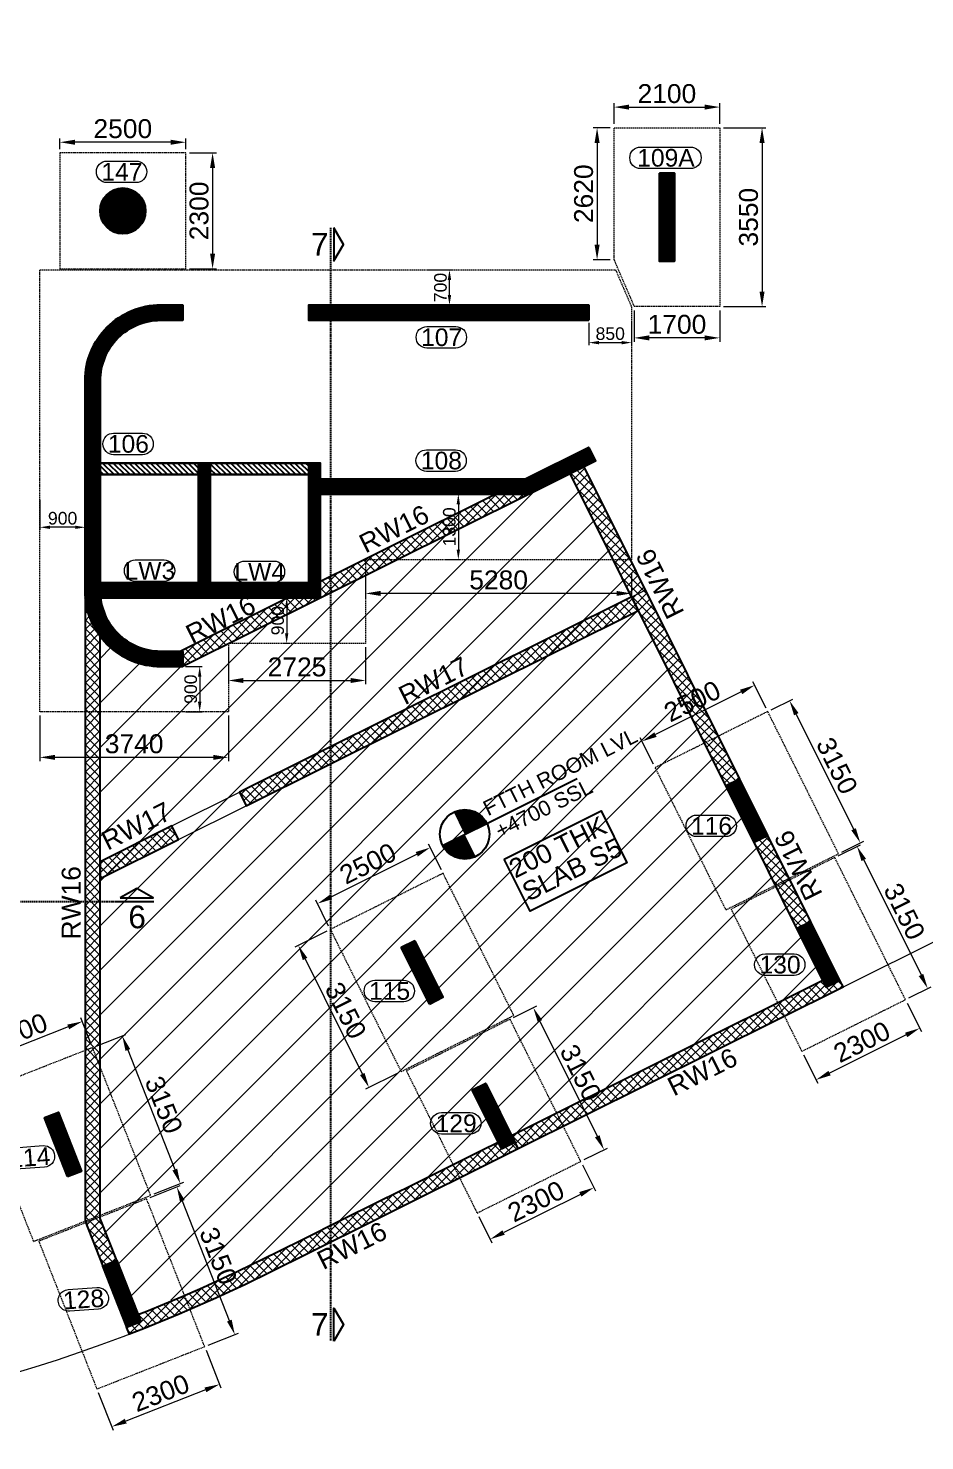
# Model space of a CAD drawing. Header units: millimetres. Extents: x 99112 to 332273, y 431815 to 552227.
# Drawn here: x 143034 to 160831, y 463047 to 491073 of the extents above; entities that cross this region are included whole.
import ezdxf
from ezdxf.enums import TextEntityAlignment as Align

# ---------------------------------------------------------------- set-up
doc = ezdxf.new("R2010")
doc.units = ezdxf.units.MM
doc.header["$LTSCALE"] = 100
doc.header["$MEASUREMENT"] = 0
doc.linetypes.add('HIDDEN', pattern=[0.375, 0.25, -0.125])
for name, color, linetype, lineweight in [('COL HATCH', 67, 'Continuous', 25), ('colno', 11, 'Continuous', 15), ('COLUMN', 84, 'Continuous', 30), ('DIM', 8, 'Continuous', 13), ('FOOTING', 12, 'HIDDEN', 20), ('HATCH', 251, 'Continuous', 9), ('P- LEVEL', 10, 'Continuous', 25), ('RET WALL', 31, 'Continuous', 30), ('RET WALL HATCH', 57, 'Continuous', 13), ('TEXT', 255, 'Continuous', 25)]:
    doc.layers.add(name, color=color, linetype=linetype, lineweight=lineweight)
doc.layers.add('sec', color=2, linetype='Continuous')
doc.styles.add('ARIAL', font='arial.ttf')
doc.dimstyles.new('150', dxfattribs={"dimscale": 150, "dimtxt": 2.5, "dimasz": 2, "dimexe": 0.5, "dimexo": 0.5, "dimgap": 0.5, "dimtad": 1, "dimdec": 0, "dimzin": 3, "dimdsep": 46, "dimtxsty": 'ARIAL', "dimcen": 0, "dimdle": 1, "dimclrd": 256, "dimclre": 256, "dimclrt": 4, "dimadec": 0, "dimazin": 0, "dimtfac": 1, "dimtdec": 0, "dimtmove": 0, "dimatfit": 3, "dimfxl": 0, "dimtolj": 1, "dimtzin": 0, "dimlwd": -1, "dimlwe": -1, "dimarcsym": 0})
pattern_1 = [(45, (52825.942, -183310.497), (-8.83883476, 8.83883476), [])]
pattern_2 = [(45, (465921.357, 1018291.445), (-8.83883476, 8.83883476), [])]
pattern_3 = [(45, (86543.63, 29077.15), (-88.38835, 88.38835), []), (135, (86543.63, 29077.15), (-88.38835, -88.38835), [])]

# ---------------------------------------------------------------- blocks, each defined once
blk = doc.blocks.new('*D225')
at = {"layer": 'DIM', "transparency": 16777216}
for p, q in [((144285, 470918), (144081, 471437)), ((143829, 471257), (142060, 470562)), ((141958, 470003), (141754, 470522))]:
    blk.add_line(p, q, dxfattribs=at)
for points in [[(143847, 471211), (143810, 471304), (144108, 471367)], [(142042, 470609), (142079, 470516), (141781, 470452)]]:
    blk.add_solid(points, dxfattribs=at)
at = {"layer": 'DIM', "color": 4, "transparency": 16777216, "insert": (142847, 471158), "char_height": 375, "attachment_point": 5, "rotation": 21.4616, "style": 'ARIAL'}
blk.add_mtext('\\A1;2500', dxfattribs=at)
blk = doc.blocks.new('*D226')
at = {"layer": 'DIM', "transparency": 16777216}
for p, q in [((144382, 470875), (144971, 471107)), ((145011, 470800), (145944, 468427)), ((145534, 467944), (146124, 468175))]:
    blk.add_line(p, q, dxfattribs=at)
for points in [[(145058, 470819), (144965, 470782), (144901, 471080)], [(145898, 468409), (145991, 468446), (146054, 468148)]]:
    blk.add_solid(points, dxfattribs=at)
at = {"layer": 'DIM', "color": 4, "transparency": 16777216, "insert": (145726, 469711), "char_height": 375, "attachment_point": 5, "rotation": 291.4616, "style": 'ARIAL'}
blk.add_mtext('\\A1;3150', dxfattribs=at)
blk = doc.blocks.new('*D227')
at = {"layer": 'DIM', "transparency": 16777216}
for p, q in [((145454, 467875), (146053, 468110)), ((146093, 467804), (147026, 465430)), ((146607, 464943), (147206, 465179))]:
    blk.add_line(p, q, dxfattribs=at)
for points in [[(146140, 467822), (146047, 467785), (145984, 468083)], [(146980, 465412), (147073, 465449), (147136, 465151)]]:
    blk.add_solid(points, dxfattribs=at)
at = {"layer": 'DIM', "color": 4, "transparency": 16777216, "insert": (146808, 466714), "char_height": 375, "attachment_point": 5, "rotation": 291.4616, "style": 'ARIAL'}
blk.add_mtext('\\A1;3150', dxfattribs=at)
blk = doc.blocks.new('*D228')
at = {"layer": 'DIM', "transparency": 16777216}
for p, q in [((146564, 464846), (146859, 464097)), ((144424, 464004), (144718, 463255)), ((146552, 464057), (144970, 463435))]:
    blk.add_line(p, q, dxfattribs=at)
for points in [[(146570, 464010), (146534, 464104), (146831, 464167)], [(144952, 463482), (144988, 463389), (144691, 463325)]]:
    blk.add_solid(points, dxfattribs=at)
at = {"layer": 'DIM', "color": 4, "transparency": 16777216, "insert": (145663, 463994), "char_height": 375, "attachment_point": 5, "rotation": 21.4616, "style": 'ARIAL'}
blk.add_mtext('\\A1;2300', dxfattribs=at)
blk = doc.blocks.new('*D229')
at = {"layer": 'DIM', "transparency": 16777216}
for p, q in [((151236, 474373), (150981, 474884)), ((149045, 473837), (150746, 474684)), ((148998, 473259), (148743, 473770))]:
    blk.add_line(p, q, dxfattribs=at)
for points in [[(150768, 474639), (150724, 474728), (151014, 474817)], [(149023, 473882), (149067, 473792), (148776, 473703)]]:
    blk.add_solid(points, dxfattribs=at)
at = {"layer": 'DIM', "color": 4, "transparency": 16777216, "insert": (149777, 474499), "char_height": 375, "attachment_point": 5, "rotation": 26.467, "style": 'ARIAL'}
blk.add_mtext('\\A1;2500', dxfattribs=at)
blk = doc.blocks.new('*D230')
at = {"layer": 'DIM', "transparency": 16777216}
for p, q in [((152666, 471443), (153127, 471673)), ((153193, 471371), (154330, 469088)), ((154070, 468624), (154531, 468853))]:
    blk.add_line(p, q, dxfattribs=at)
for points in [[(153238, 471393), (153149, 471349), (153060, 471639)], [(154285, 469066), (154375, 469110), (154464, 468820)]]:
    blk.add_solid(points, dxfattribs=at)
at = {"layer": 'DIM', "color": 4, "transparency": 16777216, "insert": (154000, 470348), "char_height": 375, "attachment_point": 5, "rotation": 296.467, "style": 'ARIAL'}
blk.add_mtext('\\A1;3150', dxfattribs=at)
blk = doc.blocks.new('*D231')
at = {"layer": 'DIM', "transparency": 16777216}
for p, q in [((154036, 468523), (154296, 468003)), ((153994, 467936), (152472, 467178)), ((151977, 467498), (152237, 466977))]:
    blk.add_line(p, q, dxfattribs=at)
for points in [[(154016, 467891), (153971, 467981), (154262, 468070)], [(152449, 467223), (152494, 467134), (152203, 467045)]]:
    blk.add_solid(points, dxfattribs=at)
at = {"layer": 'DIM', "color": 4, "transparency": 16777216, "insert": (153114, 467796), "char_height": 375, "attachment_point": 5, "rotation": 26.467, "style": 'ARIAL'}
blk.add_mtext('\\A1;2300', dxfattribs=at)
blk = doc.blocks.new('*D232')
at = {"layer": 'DIM', "transparency": 16777216}
for p, q in [((157186, 477904), (155485, 477057)), ((157681, 477582), (157421, 478105)), ((155443, 476468), (155183, 476991))]:
    blk.add_line(p, q, dxfattribs=at)
for points in [[(157208, 477859), (157163, 477949), (157454, 478038)], [(155462, 477102), (155507, 477012), (155216, 476923)]]:
    blk.add_solid(points, dxfattribs=at)
at = {"layer": 'DIM', "color": 4, "transparency": 16777216, "insert": (156216, 477719), "char_height": 375, "attachment_point": 5, "rotation": 26.467, "style": 'ARIAL'}
blk.add_mtext('\\A1;2500', dxfattribs=at)
blk = doc.blocks.new('*D233')
at = {"layer": 'DIM', "transparency": 16777216}
for p, q in [((157782, 477548), (158215, 477764)), ((158281, 477462), (159418, 475179)), ((159186, 474728), (159618, 474944))]:
    blk.add_line(p, q, dxfattribs=at)
for points in [[(158326, 477484), (158236, 477439), (158147, 477730)], [(159373, 475157), (159462, 475201), (159551, 474910)]]:
    blk.add_solid(points, dxfattribs=at)
at = {"layer": 'DIM', "color": 4, "transparency": 16777216, "insert": (159088, 476439), "char_height": 375, "attachment_point": 5, "rotation": 296.467, "style": 'ARIAL'}
blk.add_mtext('\\A1;3150', dxfattribs=at)
blk = doc.blocks.new('*D234')
at = {"layer": 'DIM', "transparency": 16777216}
for p, q in [((159112, 474652), (159554, 474872)), ((159620, 474570), (160757, 472288)), ((160516, 471833), (160958, 472053))]:
    blk.add_line(p, q, dxfattribs=at)
for points in [[(159665, 474593), (159575, 474548), (159486, 474839)], [(160712, 472265), (160801, 472310), (160890, 472019)]]:
    blk.add_solid(points, dxfattribs=at)
at = {"layer": 'DIM', "color": 4, "transparency": 16777216, "insert": (160427, 473548), "char_height": 375, "attachment_point": 5, "rotation": 296.467, "style": 'ARIAL'}
blk.add_mtext('\\A1;3150', dxfattribs=at)
blk = doc.blocks.new('*D235')
at = {"layer": 'DIM', "transparency": 16777216}
for p, q in [((160482, 471732), (160764, 471165)), ((160462, 471099), (158940, 470341)), ((158423, 470707), (158705, 470140))]:
    blk.add_line(p, q, dxfattribs=at)
for points in [[(160484, 471054), (160440, 471144), (160730, 471232)], [(158918, 470386), (158962, 470296), (158672, 470207)]]:
    blk.add_solid(points, dxfattribs=at)
at = {"layer": 'DIM', "color": 4, "transparency": 16777216, "insert": (159582, 470959), "char_height": 375, "attachment_point": 5, "rotation": 26.467, "style": 'ARIAL'}
blk.add_mtext('\\A1;2300', dxfattribs=at)
blk = doc.blocks.new('*D363')
at = {"layer": 'DIM', "transparency": 16777216}
for p, q in [((154662, 489174), (154662, 489583)), ((154962, 489508), (156462, 489508)), ((156762, 489174), (156762, 489583))]:
    blk.add_line(p, q, dxfattribs=at)
for points in [[(154962, 489558), (154962, 489458), (154662, 489508)], [(156462, 489458), (156462, 489558), (156762, 489508)]]:
    blk.add_solid(points, dxfattribs=at)
at = {"layer": 'DIM', "color": 4, "transparency": 16777216, "insert": (155712, 489774), "char_height": 375, "attachment_point": 5, "style": 'ARIAL'}
blk.add_mtext('\\A1;2100', dxfattribs=at)
blk = doc.blocks.new('*D364')
at = {"layer": 'DIM', "transparency": 16777216}
for p, q in [((156837, 489099), (157676, 489099)), ((157601, 488799), (157601, 485849)), ((156837, 485549), (157676, 485549))]:
    blk.add_line(p, q, dxfattribs=at)
for points in [[(157651, 488799), (157551, 488799), (157601, 489099)], [(157551, 485849), (157651, 485849), (157601, 485549)]]:
    blk.add_solid(points, dxfattribs=at)
at = {"layer": 'DIM', "color": 4, "transparency": 16777216, "insert": (157334, 487324), "char_height": 375, "attachment_point": 5, "rotation": 90, "style": 'ARIAL'}
blk.add_mtext('\\A1;3550', dxfattribs=at)
blk = doc.blocks.new('*D387')
at = {"layer": 'DIM', "transparency": 16777216}
for p, q in [((154587, 489099), (154251, 489099)), ((154326, 488799), (154326, 486779)), ((154587, 486479), (154251, 486479))]:
    blk.add_line(p, q, dxfattribs=at)
for points in [[(154376, 488799), (154276, 488799), (154326, 489099)], [(154276, 486779), (154376, 486779), (154326, 486479)]]:
    blk.add_solid(points, dxfattribs=at)
at = {"layer": 'DIM', "color": 4, "transparency": 16777216, "insert": (154060, 487789), "char_height": 375, "attachment_point": 5, "rotation": 90, "style": 'ARIAL'}
blk.add_mtext('\\A1;2620', dxfattribs=at)
blk = doc.blocks.new('*D388')
at = {"layer": 'DIM', "transparency": 16777216}
for p, q in [((155062, 485474), (155062, 484854)), ((156762, 485474), (156762, 484854)), ((156462, 484929), (155362, 484929))]:
    blk.add_line(p, q, dxfattribs=at)
for points in [[(155362, 484979), (155362, 484879), (155062, 484929)], [(156462, 484879), (156462, 484979), (156762, 484929)]]:
    blk.add_solid(points, dxfattribs=at)
at = {"layer": 'DIM', "color": 4, "transparency": 16777216, "insert": (155912, 485196), "char_height": 375, "attachment_point": 5, "style": 'ARIAL'}
blk.add_mtext('\\A1;1700', dxfattribs=at)
blk = doc.blocks.new('*D783')
at = {"layer": 'DIM', "transparency": 16777216}
for p, q in [((143267, 477434), (143267, 476531)), ((147007, 477434), (147007, 476531)), ((146707, 476606), (143567, 476606))]:
    blk.add_line(p, q, dxfattribs=at)
for points in [[(143567, 476656), (143567, 476556), (143267, 476606)], [(146707, 476556), (146707, 476656), (147007, 476606)]]:
    blk.add_solid(points, dxfattribs=at)
at = {"layer": 'DIM', "color": 4, "transparency": 16777216, "insert": (145137, 476873), "char_height": 375, "attachment_point": 5, "style": 'ARIAL'}
blk.add_mtext('\\A1;3740', dxfattribs=at)
blk = doc.blocks.new('*D784')
at = {"layer": 'DIM', "transparency": 16777216}
for p, q in [((147007, 478794), (147007, 478056)), ((149732, 478794), (149732, 478056)), ((147307, 478131), (149432, 478131))]:
    blk.add_line(p, q, dxfattribs=at)
for points in [[(147307, 478181), (147307, 478081), (147007, 478131)], [(149432, 478081), (149432, 478181), (149732, 478131)]]:
    blk.add_solid(points, dxfattribs=at)
at = {"layer": 'DIM', "color": 4, "transparency": 16777216, "insert": (148370, 478398), "char_height": 375, "attachment_point": 5, "style": 'ARIAL'}
blk.add_mtext('\\A1;2725', dxfattribs=at)
blk = doc.blocks.new('*D785')
at = {"layer": 'DIM', "transparency": 16777216}
for p, q in [((150952, 486279), (151446, 486279)), ((151396, 485779), (151396, 486079)), ((150952, 485579), (151446, 485579))]:
    blk.add_line(p, q, dxfattribs=at)
for points in [[(151429, 486079), (151362, 486079), (151396, 486279)], [(151362, 485779), (151429, 485779), (151396, 485579)]]:
    blk.add_solid(points, dxfattribs=at)
at = {"layer": 'DIM', "color": 4, "transparency": 16777216, "insert": (151218, 485929), "char_height": 250, "attachment_point": 5, "rotation": 90, "style": 'ARIAL'}
blk.add_mtext('\\A1;700', dxfattribs=at)
blk = doc.blocks.new('*D786')
at = {"layer": 'DIM', "transparency": 16777216}
for p, q in [((154162, 485229), (154162, 484785)), ((155012, 485229), (155012, 484785)), ((154362, 484835), (154812, 484835))]:
    blk.add_line(p, q, dxfattribs=at)
for points in [[(154362, 484868), (154362, 484801), (154162, 484835)], [(154812, 484801), (154812, 484868), (155012, 484835)]]:
    blk.add_solid(points, dxfattribs=at)
at = {"layer": 'DIM', "color": 4, "transparency": 16777216, "insert": (154587, 485012), "char_height": 250, "attachment_point": 5, "style": 'ARIAL'}
blk.add_mtext('\\A1;850', dxfattribs=at)
blk = doc.blocks.new('*D787')
at = {"layer": 'DIM', "transparency": 16777216}
for p, q in [((151341, 481829), (151622, 481829)), ((151572, 481629), (151572, 480729)), ((151341, 480529), (151622, 480529))]:
    blk.add_line(p, q, dxfattribs=at)
for points in [[(151605, 481629), (151538, 481629), (151572, 481829)], [(151538, 480729), (151605, 480729), (151572, 480529)]]:
    blk.add_solid(points, dxfattribs=at)
at = {"layer": 'DIM', "color": 4, "transparency": 16777216, "insert": (151394, 481179), "char_height": 250, "attachment_point": 5, "rotation": 90, "style": 'ARIAL'}
blk.add_mtext('\\A1;1300', dxfattribs=at)
blk = doc.blocks.new('*D781')
at = {"layer": 'DIM', "transparency": 16777216}
for p, q in [((143267, 481714), (143267, 481121)), ((144167, 481714), (144167, 481121)), ((143967, 481171), (143467, 481171))]:
    blk.add_line(p, q, dxfattribs=at)
for points in [[(143467, 481204), (143467, 481138), (143267, 481171)], [(143967, 481138), (143967, 481204), (144167, 481171)]]:
    blk.add_solid(points, dxfattribs=at)
at = {"layer": 'DIM', "color": 4, "transparency": 16777216, "insert": (143717, 481349), "char_height": 250, "attachment_point": 5, "style": 'ARIAL'}
blk.add_mtext('\\A1;900', dxfattribs=at)
blk = doc.blocks.new('*D782')
at = {"layer": 'DIM', "transparency": 16777216}
for p, q in [((146157, 478409), (146488, 478409)), ((146438, 478209), (146438, 477709)), ((146157, 477509), (146488, 477509))]:
    blk.add_line(p, q, dxfattribs=at)
for points in [[(146471, 478209), (146404, 478209), (146438, 478409)], [(146404, 477709), (146471, 477709), (146438, 477509)]]:
    blk.add_solid(points, dxfattribs=at)
at = {"layer": 'DIM', "color": 4, "transparency": 16777216, "insert": (146260, 477959), "char_height": 250, "attachment_point": 5, "rotation": 90, "style": 'ARIAL'}
blk.add_mtext('\\A1;900', dxfattribs=at)
blk = doc.blocks.new('*D788')
at = {"layer": 'DIM', "transparency": 16777216}
for p, q in [((148120, 479769), (148215, 479769)), ((148165, 479569), (148165, 479069)), ((148120, 478869), (148215, 478869))]:
    blk.add_line(p, q, dxfattribs=at)
for points in [[(148198, 479569), (148131, 479569), (148165, 479769)], [(148131, 479069), (148198, 479069), (148165, 478869)]]:
    blk.add_solid(points, dxfattribs=at)
at = {"layer": 'DIM', "color": 4, "transparency": 16777216, "insert": (147987, 479319), "char_height": 250, "attachment_point": 5, "rotation": 90, "style": 'ARIAL'}
blk.add_mtext('\\A1;900', dxfattribs=at)
blk = doc.blocks.new('*D789')
at = {"layer": 'DIM', "transparency": 16777216}
for p, q in [((149732, 480272), (149732, 479784)), ((155012, 480272), (155012, 479784)), ((154712, 479859), (150032, 479859))]:
    blk.add_line(p, q, dxfattribs=at)
for points in [[(150032, 479909), (150032, 479809), (149732, 479859)], [(154712, 479809), (154712, 479909), (155012, 479859)]]:
    blk.add_solid(points, dxfattribs=at)
at = {"layer": 'DIM', "color": 4, "transparency": 16777216, "insert": (152372, 480125), "char_height": 375, "attachment_point": 5, "style": 'ARIAL'}
blk.add_mtext('\\A1;5280', dxfattribs=at)
blk = doc.blocks.new('*D790')
at = {"layer": 'DIM', "transparency": 16777216}
for p, q in [((143662, 488674), (143662, 488886)), ((145862, 488811), (143962, 488811)), ((146162, 488674), (146162, 488886))]:
    blk.add_line(p, q, dxfattribs=at)
for points in [[(143962, 488861), (143962, 488761), (143662, 488811)], [(145862, 488761), (145862, 488861), (146162, 488811)]]:
    blk.add_solid(points, dxfattribs=at)
at = {"layer": 'DIM', "color": 4, "transparency": 16777216, "insert": (144912, 489078), "char_height": 375, "attachment_point": 5, "style": 'ARIAL'}
blk.add_mtext('\\A1;2500', dxfattribs=at)
blk = doc.blocks.new('*D791')
at = {"layer": 'DIM', "transparency": 16777216}
for p, q in [((146237, 488599), (146769, 488599)), ((146694, 488299), (146694, 486599)), ((146237, 486299), (146769, 486299))]:
    blk.add_line(p, q, dxfattribs=at)
for points in [[(146744, 488299), (146644, 488299), (146694, 488599)], [(146644, 486599), (146744, 486599), (146694, 486299)]]:
    blk.add_solid(points, dxfattribs=at)
at = {"layer": 'DIM', "color": 4, "transparency": 16777216, "insert": (146427, 487449), "char_height": 375, "attachment_point": 5, "rotation": 90, "style": 'ARIAL'}
blk.add_mtext('\\A1;2300', dxfattribs=at)
blk = doc.blocks.new('Z$W@#0B193674')
at = {"layer": 'HATCH', "linetype": 'Continuous', "ltscale": 1000}
blk.add_lwpolyline([(50, 150), (-38300, 150, 0.414214), (-42600, -4150), (-42600, -40327, 0.41467), (-10475, -72402, 0.115605), (3770, -69040), (43196, -49411)], format="xyb", dxfattribs=at)
blk = doc.blocks.new('Z$W@#1A410294')
at = {"layer": 'HATCH'}
blk.add_blockref('Z$W@#0B193674', (26325, 68068), dxfattribs=at)
blk = doc.blocks.new('Z$W@#45DD1381')
at = {"layer": 'RET WALL HATCH'}
h = blk.add_hatch(dxfattribs=at)
h.set_pattern_fill('ANSI37', color=256, scale=1000, style=0)
h.set_pattern_definition(pattern_3)
h.paths.add_polyline_path([(-12780, -5805), (-12780, -9930), (-7305, -9930), (-7305, 7830), (-9355, 7830), (-9355, 7530), (-7535, 7530), (-7535, -9630), (-12480, -9630), (-12480, -5805)])
h = blk.add_hatch(dxfattribs=at)
h.set_pattern_fill('ANSI37', color=256, scale=1000, style=0)
h.set_pattern_definition(pattern_3)
h.paths.add_polyline_path([(-12780, 6080), (-12480, 6080), (-12480, 1180), (-12780, 1180)], flags=17)
h = blk.add_hatch(dxfattribs=at)
h.set_pattern_fill('ANSI37', color=256, scale=1000, style=0)
h.set_pattern_definition(pattern_3)
edge = h.paths.add_edge_path(flags=17)
edge.add_line((-12480, 4730), (-9655, 4730))
edge.add_line((-9655, 4730), (-9655, 6080))
edge.add_line((-9655, 6080), (-9355, 6080))
edge.add_line((-9355, 6080), (-9355, 4730))
edge.add_line((-9355, 4730), (-9355, 4430))
edge.add_line((-9355, 4430), (-12480, 4430))
h = blk.add_hatch(dxfattribs=at)
h.set_pattern_fill('ANSI37', color=256, scale=1000, style=0)
h.set_pattern_definition(pattern_3)
h.paths.add_polyline_path([(7378, 2171), (7646, 2304), (10736, -3894), (10468, -4028)])
h = blk.add_hatch(dxfattribs=at)
h.set_pattern_fill('ANSI37', color=256, scale=1000, style=0)
h.set_pattern_definition(pattern_3)
h.paths.add_polyline_path([(-379, -1359), (5886, 1760), (6560, 1760), (-315, -1662), (-315, -1359)])
h = blk.add_hatch(dxfattribs=at)
h.set_pattern_fill('ANSI37', color=256, scale=1000, style=0)
h.set_pattern_definition(pattern_3)
h.paths.add_polyline_path([(8732, -547), (8598, -278), (812, -4155), (946, -4423)])
h = blk.add_hatch(dxfattribs=at)
h.set_pattern_fill('ANSI37', color=256, scale=1000, style=0)
h.set_pattern_definition(pattern_3)
h.paths.add_polyline_path([(-2255, -300), (-2255, -12666), (-1904, -13558), (-1625, -13448), (-1955, -12609), (-1955, -1059), (-1991, -1009), (-2019, -966), (-2040, -932), (-2069, -882), (-2092, -839), (-2122, -776), (-2171, -655), (-2218, -491), (-2227, -449), (-2240, -371), (-2242, -356), (-2244, -343), (-2246, -325)])
h = blk.add_hatch(dxfattribs=at)
h.set_pattern_fill('ANSI33', color=256, scale=1000, style=0)
h.set_pattern_definition([(45, (312975.84, 1603568.16), (-176.776695, 176.776695), []), (45, (313152.62, 1603568.16), (-176.776695, 176.776695), [125, -62.5])])
h.paths.add_polyline_path([(-12780, -570), (-12480, -570), (-12480, -4055), (-12780, -4055)], flags=17)
h = blk.add_hatch(dxfattribs=at)
h.set_pattern_fill('ANSI37', color=256, scale=1000, style=0)
h.set_pattern_definition(pattern_3)
h.paths.add_polyline_path([(-397, -5092), (-531, -4823), (-1955, -5532), (-1955, -5868)])
h = blk.add_hatch(dxfattribs=at)
h.set_pattern_fill('ANSI37', color=256, scale=1000, style=0)
h.set_pattern_definition(pattern_3)
h.paths.add_polyline_path([(11025, -5147), (11293, -5014), (12144, -6723), (11876, -6857)])
h = blk.add_hatch(dxfattribs=at)
h.set_pattern_fill('ANSI37', color=256, scale=1000, style=0)
h.set_pattern_definition(pattern_3)
h.paths.add_polyline_path([(6212, -10962), (12388, -7886), (12455, -8021), (12724, -7887), (12791, -8021), (6345, -11230)])
h = blk.add_hatch(dxfattribs=at)
h.set_pattern_fill('ANSI37', color=256, scale=1000, style=0)
h.set_pattern_definition(pattern_3)
h.paths.add_polyline_path([(6279, -11096), (6345, -11230), (3570, -12612), (2146, -13321), (1465, -13660), (919, -13925), (614, -14068), (342, -14192), (-384, -14508), (-1094, -14798), (-1375, -14907), (-1430, -14768), (-1149, -14658), (-1204, -14518), (-1029, -14449), (-328, -14159), (82, -13980), (779, -13660), (1567, -13274), (2129, -12995), (2786, -12667), (3610, -12257), (4205, -11961), (4933, -11598), (5608, -11262), (5943, -11095), (6010, -11230)])
at = {"layer": 'RET WALL', "lineweight": 25}
for points in [[(-12780, -5805), (-12780, -9930), (-7305, -9930), (-7305, 7830), (-9355, 7830), (-9355, 7530), (-7535, 7530), (-7535, -9630), (-12480, -9630), (-12480, -5805), (-12780, -5805)], [(-12480, 4730), (-9655, 4730), (-9655, 6080), (-9355, 6080), (-9355, 4730), (-9355, 4430), (-12480, 4430)], [(7378, 2171), (7646, 2304), (10736, -3894), (10468, -4028), (7378, 2171)], [(-379, -1359), (5886, 1760), (6560, 1760), (-315, -1662), (-315, -1359), (-379, -1359)], [(-2255, -300), (-2255, -12666), (-1904, -13558), (-1625, -13448), (-1955, -12609), (-1955, -1059), (-1991, -1009), (-2019, -966), (-2040, -932), (-2069, -882), (-2092, -839), (-2122, -776), (-2171, -655), (-2218, -491), (-2227, -449), (-2240, -371), (-2242, -356), (-2244, -343), (-2246, -325), (-2255, -300)], [(11025, -5147), (11293, -5014), (12144, -6723), (11876, -6857), (11025, -5147)], [(6212, -10962), (12388, -7886), (12455, -8021), (12724, -7887), (12791, -8021), (6345, -11230), (6212, -10962)], [(6279, -11096), (6345, -11230), (3570, -12612), (2146, -13321), (1465, -13660), (919, -13925), (614, -14068), (342, -14192), (-384, -14508), (-1094, -14798), (-1375, -14907), (-1430, -14768), (-1149, -14658), (-1204, -14518), (-1029, -14449), (-328, -14159), (82, -13980), (779, -13660), (1567, -13274), (2129, -12995), (2786, -12667), (3610, -12257), (4205, -11961), (4933, -11598), (5608, -11262), (5943, -11095), (6010, -11230), (6279, -11096)]]:
    blk.add_lwpolyline(points, dxfattribs=at)
for points in [[(-12780, 6080), (-12480, 6080), (-12480, 1180), (-12780, 1180)], [(-12780, -570), (-12480, -570), (-12480, -4055), (-12780, -4055)]]:
    blk.add_lwpolyline(points, close=True, dxfattribs=at)
at = {"layer": 'RET WALL', "lineweight": 25, "elevation": -389}
for points in [[(8732, -547), (8598, -278), (812, -4155), (946, -4423)], [(-397, -5092), (-531, -4823), (-1955, -5532), (-1955, -5868)]]:
    blk.add_lwpolyline(points, close=True, dxfattribs=at)
blk = doc.blocks.new('Z$W@#2DD3407B')
at = {"layer": 'P- LEVEL'}
blk.add_line((-328, 0), (1661, 0), dxfattribs=at)
at = {"layer": 'P- LEVEL', "const_width": 328}
for points in [[(0, 164, -0.414214), (164, 0, -0.414214)], [(-164, 0, 0.414214), (0, -164, 0.414214)]]:
    blk.add_lwpolyline(points, format="xyb", dxfattribs=at)
at = {"layer": 'P- LEVEL'}
blk.add_circle((0, 0), 328, dxfattribs=at)
blk = doc.blocks.new('*D843')
at = {"layer": 'DIM', "transparency": 16777216}
for p, q in [((148964, 473158), (148328, 472842)), ((148529, 472606), (149665, 470324)), ((150368, 470338), (149732, 470022))]:
    blk.add_line(p, q, dxfattribs=at)
for points in [[(148574, 472629), (148484, 472584), (148395, 472875)], [(149621, 470301), (149710, 470346), (149799, 470055)]]:
    blk.add_solid(points, dxfattribs=at)
at = {"layer": 'DIM', "color": 4, "transparency": 16777216, "insert": (149336, 471584), "char_height": 375, "attachment_point": 5, "rotation": 296.467, "style": 'ARIAL'}
blk.add_mtext('\\A1;3150', dxfattribs=at)

msp = doc.modelspace()

# ---------------------------------------------------------------- hatches: boundary and pattern name
at = {"layer": 'COL HATCH'}
h = msp.add_hatch(dxfattribs=at)
h.set_pattern_fill('ANSI31', color=256, scale=100, style=0)
h.set_pattern_definition([(45, (-57577.731, -393874.087), (-8.83883476, 8.83883476), [])])
h.paths.add_polyline_path([(155562, 488198.6), (155862, 488198.6), (155862, 486448.6), (155562, 486448.6)])
h = msp.add_hatch(dxfattribs=at)
h.set_pattern_fill('ANSI31', color=256, scale=100, style=0)
h.set_pattern_definition(pattern_1)
edge = h.paths.add_edge_path()
edge.add_arc((144912, 487448.6), 450, 0, 360)
h = msp.add_hatch(dxfattribs=at)
h.set_pattern_fill('ANSI31', color=256, scale=100, style=0)
h.set_pattern_definition(pattern_2)
edge = h.paths.add_edge_path()
edge.add_line((145662, 485278.6), (146102, 485278.6))
edge.add_line((146102, 485278.6), (146102, 485578.6))
edge.add_line((146102, 485578.6), (145662, 485578.6))
edge.add_arc((145662, 484078.6), 1500, 90, 180)
edge.add_line((144162, 484078.6), (144162, 479909.4))
edge.add_arc((145662, 479909.4), 1500, 180, 270)
edge.add_line((145662, 478409.4), (146102, 478409.4))
edge.add_line((146102, 478409.4), (146102, 478709.4))
edge.add_line((146102, 478709.4), (145662, 478709.4))
edge.add_arc((145662, 479909.4), 1200, 180, 270, ccw=False)
edge.add_line((144462, 479909.4), (144462, 484078.6))
edge.add_arc((145662, 484078.6), 1200, 90, 180, ccw=False)
h = msp.add_hatch(dxfattribs=at)
h.set_pattern_fill('ANSI31', color=256, scale=100, style=0)
h.set_pattern_definition(pattern_2)
h.paths.add_polyline_path([(154162, 485278.6), (154162, 485578.6), (148602, 485578.6), (148602, 485278.6)])
h = msp.add_hatch(dxfattribs=at)
h.set_pattern_fill('ANSI31', color=256, scale=100, style=0)
h.set_pattern_definition(pattern_1)
h.paths.add_polyline_path([(152899.2, 482128.6), (154162, 482757.3), (154295.7, 482488.7), (152969.7, 481828.6), (148832, 481828.6), (148832, 482128.6)])
h = msp.add_hatch(dxfattribs=at)
h.set_pattern_fill('ANSI31', color=256, scale=600, angle=90, style=0)
h.paths.add_polyline_path([(146417, 482216.6), (146417, 482446.6), (144462, 482446.6), (144462, 482216.6)])
h = msp.add_hatch(dxfattribs=at)
h.set_pattern_fill('ANSI31', color=256, scale=100, style=0)
h.set_pattern_definition(pattern_1)
h.paths.add_polyline_path([(146647, 480068.6), (146417, 480068.6), (146417, 482446.6), (146647, 482446.6)])
h = msp.add_hatch(dxfattribs=at)
h.set_pattern_fill('ANSI31', color=256, scale=600, angle=90, style=0)
h.paths.add_polyline_path([(148602, 482216.6), (148602, 482446.6), (146647, 482446.6), (146647, 482216.6)])
h = msp.add_hatch(dxfattribs=at)
h.set_pattern_fill('ANSI31', color=256, scale=100, style=0)
h.set_pattern_definition(pattern_1)
h.paths.add_polyline_path([(148832, 479768.6), (148602, 479768.6), (148602, 482446.6), (148832, 482446.6)])
h = msp.add_hatch(dxfattribs=at)
h.set_pattern_fill('ANSI31', color=256, scale=100, style=0)
h.set_pattern_definition(pattern_1)
h.paths.add_polyline_path([(148602, 479768.6), (148602, 480068.6), (144462, 480068.6), (144462, 479768.6)])
h = msp.add_hatch(dxfattribs=at)
h.set_pattern_fill('ANSI31', color=256, scale=100, angle=-153.53297, style=0)
h.set_pattern_definition([(251.467025, (312704.999, 996206.672), (11.85176104, -3.9731298), [])])
h.paths.add_polyline_path([(157441.7, 474921.4), (156884.6, 476040.3), (157153.2, 476174), (157710.3, 475055.1)])
h = msp.add_hatch(dxfattribs=at)
h.set_pattern_fill('ANSI31', color=256, scale=100, angle=-153.53297, style=0)
h.set_pattern_definition([(251.467025, (312709.456, 996197.72), (11.85176104, -3.9731298), [])])
h.paths.add_polyline_path([(158872.4, 472047.8), (158293, 473211.5), (158561.5, 473345.2), (159140.9, 472181.5)])
h = msp.add_hatch(dxfattribs=at)
h.set_pattern_fill('ANSI31', color=256, scale=100, angle=-153.53297, style=0)
h.set_pattern_definition([(251.467025, (306259.624, 992997.757), (11.85176104, -3.9731298), [])])
h.paths.add_polyline_path([(150996.3, 471712.4), (150439.2, 472831.4), (150707.8, 472965.1), (151264.9, 471846.1)])
h = msp.add_hatch(dxfattribs=at)
h.set_pattern_fill('ANSI31', color=256, scale=100, angle=-153.53297, style=0)
h.set_pattern_definition([(251.467025, (306264.081, 992988.805), (11.85176104, -3.9731298), [])])
h.paths.add_polyline_path([(152427, 468838.9), (151847.6, 470002.6), (152116.2, 470136.3), (152695.5, 468972.6)])
h = msp.add_hatch(dxfattribs=at)
h.set_pattern_fill('ANSI31', color=256, scale=100, angle=-158.53838, style=0)
h.set_pattern_definition([(246.461621, (343967.195, 974038.902), (11.45990964, -4.99204076), [])])
h.paths.add_polyline_path([(143814, 468288.2), (143356.7, 469451.5), (143635.9, 469561.3), (144093.2, 468398)])
h = msp.add_hatch(dxfattribs=at)
h.set_pattern_fill('ANSI31', color=256, scale=100, angle=-158.53838, style=0)
h.set_pattern_definition([(246.461621, (343970.854, 974029.595), (11.45990964, -4.99204076), [])])
h.paths.add_polyline_path([(144988.5, 465300.8), (144512.9, 466510.6), (144792.1, 466620.4), (145267.7, 465410.5)])
at = {"layer": 'DIM'}
h = msp.add_hatch(dxfattribs=at)
h.set_pattern_fill('ANSI31', color=256, scale=5000, style=0)
h.paths.add_polyline_path([(144462, 479009.4), (144708.4, 478751.6), (144905.6, 478614.1), (145145.7, 478501.1), (145358.9, 478440.4), (145662, 478409.4), (145827, 478409.4), (146102, 478406.6), (153794.6, 482239.2), (158805.5, 472182.1), (155717.1, 470644.5), (152628.7, 469106.9), (152360.1, 468973.2), (149614.8, 467606.4), (147196, 466408.8), (145212.8, 465550.1), (144462, 467459.8)])

# ---------------------------------------------------------------- linework, layer by layer
at = {"layer": 'colno'}
for points, elevation in [([(155189.1, 488288, -1), (155189.1, 488715.5), (156179.4, 488715.5, -1), (156179.4, 488288)], -1455.5), ([(144600.7, 488010.5, -1), (144600.7, 488437.9), (145173.2, 488437.9, -1), (145173.2, 488010.5)], 10188.5), ([(150948.1, 484727.5, -1), (150948.1, 485154.9), (151520.7, 485154.9, -1), (151520.7, 484727.5)], -1455.5), ([(144729.7, 482611.7, -1), (144729.7, 483039.1), (145302.3, 483039.1, -1), (145302.3, 482611.7)], -1455.5), ([(150942.8, 482280.9, -1), (150942.8, 482708.3), (151515.4, 482708.3, -1), (151515.4, 482280.9)], -1455.5), ([(145157.1, 480095.6, -1), (145157.1, 480523), (145729.7, 480523, -1), (145729.7, 480095.6)], -1455.5), ([(147337.5, 480073.6, -1), (147337.5, 480501), (147910.1, 480501, -1), (147910.1, 480073.6)], -1455.5), ([(156305.2, 475033.3, -1), (156305.4, 475460.7), (156877.9, 475460.4, -1), (156877.7, 475033)], -1455.5), ([(157665.6, 472279.7, -1), (157666.1, 472707.2), (158238.6, 472706.6, -1), (158238.2, 472279.2)], -1455.5), ([(149915.6, 471757.5, -1), (149915.8, 472184.9), (150488.4, 472184.6, -1), (150488.2, 471757.2)], -1455.5), ([(151236, 469130.5, -1), (151236.2, 469557.9), (151808.7, 469557.6, -1), (151808.5, 469130.2)], -1455.5), ([(142789.1, 468434.5, -1), (142758.5, 468860.8), (143329.5, 468901.9, -1), (143360.2, 468475.6)], -1455.5), ([(143857, 465618.7, -1), (143826.3, 466045), (144397.4, 466086, -1), (144428.1, 465659.7)], -1455.5)]:
    msp.add_lwpolyline(points, format="xyb", close=True, dxfattribs=dict(at, elevation=elevation))
at = {"layer": 'COLUMN'}
for points in [[(155562, 488198.6), (155862, 488198.6), (155862, 486448.6), (155562, 486448.6)], [(154162, 485278.6), (154162, 485578.6), (148602, 485578.6), (148602, 485278.6)], [(152899.2, 482128.6), (154162, 482757.3), (154295.7, 482488.7), (152969.7, 481828.6), (148832, 481828.6), (148832, 482128.6)], [(146417, 482216.6), (146417, 482446.6), (144462, 482446.6), (144462, 482216.6)], [(146647, 480068.6), (146417, 480068.6), (146417, 482446.6), (146647, 482446.6)], [(148602, 482216.6), (148602, 482446.6), (146647, 482446.6), (146647, 482216.6)], [(148832, 479768.6), (148602, 479768.6), (148602, 482446.6), (148832, 482446.6)], [(148602, 479768.6), (148602, 480068.6), (144462, 480068.6), (144462, 479768.6)], [(157441.7, 474921.4), (156884.6, 476040.3), (157153.2, 476174), (157710.3, 475055.1)], [(158872.4, 472047.8), (158293, 473211.5), (158561.5, 473345.2), (159140.9, 472181.5)], [(150996.3, 471712.4), (150439.2, 472831.4), (150707.8, 472965.1), (151264.9, 471846.1)], [(152427, 468838.9), (151847.6, 470002.6), (152116.2, 470136.3), (152695.5, 468972.6)], [(143814, 468288.2), (143356.7, 469451.5), (143635.9, 469561.3), (144093.2, 468398)], [(144988.5, 465300.8), (144512.9, 466510.6), (144792.1, 466620.4), (145267.7, 465410.5)]]:
    msp.add_lwpolyline(points, close=True, dxfattribs=at)
msp.add_lwpolyline([(145662, 485278.6), (146102, 485278.6), (146102, 485578.6), (145662, 485578.6, 0.4142136), (144162, 484078.6), (144162, 479909.4, 0.4142136), (145662, 478409.4), (146102, 478409.4), (146102, 478709.4), (145662, 478709.4, -0.4142136), (144462, 479909.4), (144462, 484078.6, -0.4142136)], format="xyb", close=True, dxfattribs=at)
msp.add_circle((144912, 487448.6), 450, dxfattribs=at)
at = {"layer": 'DIM'}
for p, q in [((150197, 480779.8), (150442.9, 480902.3)), ((155015.3, 479790.3, -389.1), (155283.8, 479924.1)), ((145886.3, 475245.2, -389.1), (147229, 475913.8, -389.1)), ((146020, 474976.7, -389.1), (147362.8, 475645.2, -389.1))]:
    msp.add_line(p, q, dxfattribs=at)
at = {"layer": 'FOOTING'}
msp.add_line((154662, 486478.6), (155062, 485548.6), dxfattribs=at)
for points in [[(154662, 486478.6), (154662, 489098.6), (156762, 489098.6), (156762, 485548.6), (155062, 485548.6)], [(155012, 485538.3), (155012, 480528.6), (155012, 480528.6), (149732, 480528.6), (149732, 478868.6), (147007, 478868.6), (147007, 477509.4), (143267, 477509.4), (143267, 486278.6), (154693.6, 486278.6), (155012, 485538.3)]]:
    msp.add_lwpolyline(points, dxfattribs=at)
for points in [[(143662, 486298.6), (146162, 486298.6), (146162, 488598.6), (143662, 488598.6)], [(157714.5, 477514.7), (155476.5, 476400.5), (156880.4, 473580.7), (159118.4, 474694.9)], [(159044.5, 474619), (156985.5, 473593.9), (158389.4, 470774.1), (160448.4, 471799.1)], [(151269.1, 474305.8), (149031.1, 473191.6), (150435, 470371.8), (152673, 471486)], [(152599.1, 471410.1), (150540.2, 470385), (151944.1, 467565.1), (154003, 468590.2)], [(144312, 470847.9), (141985.4, 469933.2), (143137.9, 467001.6), (145464.5, 467916.3)], [(145384.3, 467847.1), (143243.8, 467005.6), (144396.3, 464074), (146536.8, 464915.5)]]:
    msp.add_lwpolyline(points, close=True, dxfattribs=at)
at = {"layer": 'sec', "linetype": 'Continuous'}
msp.add_line((144788.4, 473748.6, -389.1), (145530.3, 473748.6, -389.1), dxfattribs=at)
at = {"layer": 'sec', "linetype": 'HIDDEN'}
msp.add_lwpolyline([(149034.5, 487111), (149034.5, 465023.6)], dxfattribs=at)
at = {"layer": 'sec', "linetype": 'Continuous'}
for points in [[(149102.2, 487111), (149102.2, 486456.2), (149291.2, 486783.6), (149102.2, 487111)], [(149102.2, 465023.6), (149102.2, 465678.4), (149291.2, 465351), (149102.2, 465023.6)]]:
    msp.add_lwpolyline(points, dxfattribs=at)
at = {"layer": 'sec', "linetype": 'Continuous', "elevation": -389.1}
msp.add_lwpolyline([(144862.4, 473816.2), (145517.2, 473816.2), (145189.8, 474005.2), (144862.4, 473816.2)], dxfattribs=at)
at = {"layer": 'sec', "linetype": 'HIDDEN', "elevation": -389.1}
msp.add_lwpolyline([(130953.8, 473748.6), (144788.4, 473748.6)], dxfattribs=at)
at = {"layer": 'TEXT'}
msp.add_lwpolyline([(152484.4, 474586.3), (154405.3, 475542.6), (154917.9, 474513), (152997, 473556.7)], close=True, dxfattribs=at)

# ---------------------------------------------------------------- block references
at = {"layer": 'DIM', "linetype": 'Continuous'}
msp.add_blockref('Z$W@#1A410294', (117787.5, 467380.7), dxfattribs=at)
at = {"layer": 'P- LEVEL', "xscale": 1.5, "yscale": 1.5, "zscale": 1.5, "rotation": 26.46702510442799}
msp.add_blockref('Z$W@#2DD3407B', (151698.5, 475079.4), dxfattribs=at)
at = {"layer": 'RET WALL HATCH'}
msp.add_blockref('Z$W@#45DD1381', (146417, 480068.6), dxfattribs=at)

# ---------------------------------------------------------------- texts
at = {"layer": 'colno', "style": 'ARIAL'}
for s, p in [('109A', (155693.6, 488502.2, -11644)), ('147', (144893.2, 488224.7)), ('107', (151240.7, 484941.7, -11644)), ('106', (145022.2, 482825.9, -11644)), ('108', (151235.3, 482495.1, -11644)), ('LW3', (145449.7, 480309.8, -11644)), ('LW4', (147630, 480287.8, -11644))]:
    msp.add_text(s, height=350, dxfattribs=at).set_placement(p, align=Align.MIDDLE_CENTER)
for s, rotation, p in [('116', 359.97155, (156597.8, 475247.3, -11644)), ('130', 359.94309, (157958.4, 472493.7, -11644)), ('115', 359.97155, (150208.2, 471971.5, -11644)), ('129', 359.97155, (151528.6, 469344.5, -11644)), ('114', 4.1109, (143065.5, 468669.2, -11644)), ('128', 4.1109, (144133.4, 465853.3, -11644))]:
    msp.add_text(s, height=350, rotation=rotation, dxfattribs=at).set_placement(p, align=Align.MIDDLE_CENTER)
at = {"layer": 'P- LEVEL', "color": 7, "style": 'ARIAL'}
for s, p in [('FTTH ROOM LVL', (153593.6, 476318.4)), ('+4700 SSL', (153267.3, 475591.1))]:
    msp.add_text(s, height=300, rotation=26.47061, dxfattribs=at).set_placement(p, align=Align.MIDDLE_CENTER)
at = {"layer": 'sec', "linetype": 'Continuous', "style": 'ARIAL'}
for s, p in [('7', (148645.8, 486561.3)), ('6', (145021, 473215.5, -389.1)), ('7', (148645.8, 465129.1))]:
    msp.add_text(s, height=450, dxfattribs=at).set_placement(p)
at = {"layer": 'TEXT', "style": 'ARIAL'}
for s, rotation, p in [('RW16', 26.46703, (149727.1, 480649.7)), ('RW16', 116.46703, (156065.4, 479478.8)), ('RW16', 26.46703, (146284.5, 478853.2)), ('RW17', 26.46703, (150509.8, 477635.9)), ('RW17', 26.46703, (144610, 474752.7)), ('200 THK', 26.47061, (152700.1, 474198.5)), ('RW16', 116.46703, (158811.3, 473894.8)), ('SLAB S5', 26.47061, (152960.4, 473739.9)), ('RW16', 90, (144074, 472992.5)), ('RW16', 26.46703, (155847.5, 469875.2)), ('RW16', 26.46703, (148890.5, 466429.2))]:
    msp.add_text(s, height=375, rotation=rotation, dxfattribs=at).set_placement(p)

# ---------------------------------------------------------------- dimensions: what is measured, and where the dimension line sits
at = {"layer": 'DIM'}
for base, p1, p2, picture, middle in [((156762, 489508), (154662, 489098.6), (156762, 489098.6), '*D363', (155712, 489774.4)), ((143662, 488811.3, -389.1), (146162, 488598.6), (143662, 488598.6), '*D790', (144912, 489077.7, -389.1)), ((155062, 484929.1, -389.1), (156762, 485548.6), (155062, 485548.6), '*D388', (155912, 485195.5, -389.1)), ((149732, 479858.8, -389.1), (155012, 480346.6), (149732, 480346.6), '*D789', (152372, 480125.3, -389.1)), ((149732, 478131), (147007, 478868.6), (149732, 478868.6), '*D784', (148369.5, 478397.5)), ((143267, 476606.3), (147007, 477509.4), (143267, 477509.4), '*D783', (145137, 476872.9))]:
    dim = msp.add_linear_dim(base=base, p1=p1, p2=p2, dimstyle='150', dxfattribs=at)
    dim.commit()
    dim.dimension.update_dxf_attribs({"geometry": picture, "text_midpoint": middle})
for base, p1, p2, picture, middle in [((154326.3, 486478.6, -389.1), (154662, 489098.6), (154662, 486478.6), '*D387', (154059.9, 487788.6, -389.1)), ((157600.8, 485548.6), (156762, 489098.6), (156762, 485548.6), '*D364', (157334.2, 487323.6)), ((146693.8, 486298.6, -389.1), (146162, 488598.6), (146162, 486298.6), '*D791', (146427.2, 487448.6, -389.1))]:
    dim = msp.add_linear_dim(base=base, p1=p1, p2=p2, angle=90, dimstyle='150', dxfattribs=at)
    dim.commit()
    dim.dimension.update_dxf_attribs({"geometry": picture, "text_midpoint": middle})
for base, p1, p2, picture, middle in [((151395.7, 486278.6), (150902.2, 485578.6), (150902.2, 486278.6), '*D785', (151218, 485928.6)), ((151571.8, 480528.6), (151291.3, 481828.6), (151291.3, 480528.6), '*D787', (151394.1, 481178.6)), ((148164.6, 478868.6), (148069.6, 479768.6), (148069.6, 478868.6), '*D788', (147987, 479318.6)), ((146437.8, 477509.4), (146107, 478409.4), (146107, 477509.4), '*D782', (146260.1, 477959.4))]:
    dim = msp.add_linear_dim(base=base, p1=p1, p2=p2, angle=90, dimstyle='150', override={"dimscale": 100}, dxfattribs=at)
    dim.commit()
    dim.dimension.update_dxf_attribs({"geometry": picture, "text_midpoint": middle})
for base, p1, p2, picture, middle in [((155012, 484834.8), (154162, 485278.6), (155012, 485278.6), '*D786', (154587, 485012.4)), ((143267, 481170.9), (144167, 481764.2), (143267, 481764.2), '*D781', (143717, 481348.5))]:
    dim = msp.add_linear_dim(base=base, p1=p1, p2=p2, dimstyle='150', override={"dimscale": 100}, dxfattribs=at)
    dim.commit()
    dim.dimension.update_dxf_attribs({"geometry": picture, "text_midpoint": middle})
for p1, p2, distance, picture, middle in [((157714.5, 477514.7), (155476.5, 476400.5), -584.1, '*D232', (156216.4, 477719.1)), ((157714.5, 477514.7), (159118.4, 474694.9), 483.6, '*D233', (159088, 476439.2)), ((149031.1, 473191.6), (151269.1, 474305.8), 571.3, '*D229', (149776.7, 474498.7)), ((159044.5, 474619), (160448.4, 471799.1), 493.8, '*D234', (160427.1, 473547.9)), ((149031.1, 473191.6), (150435, 470371.8), -710.5, '*D843', (149335.7, 471583.8, -389.1)), ((152599.1, 471410.1), (154003, 468590.2), 514.6, '*D230', (154000.4, 470348.3)), ((160448.4, 471799.1), (158389.4, 470774.1), 633, '*D235', (159582.2, 470958.6)), ((144312, 470847.9), (141985.4, 469933.2), -557.8, '*D225', (142847.1, 471157.6)), ((144312, 470847.9), (145464.5, 467916.3), 633.4, '*D226', (145725.9, 469711.4)), ((154003, 468590.2), (151944.1, 467565.1), 581.5, '*D231', (153113.9, 467795.8)), ((145384.3, 467847.1), (146536.8, 464915.5), 644, '*D227', (146808, 466714.5)), ((146536.8, 464915.5), (144396.3, 464074), 804.5, '*D228', (145663.4, 463994.1))]:
    dim = msp.add_aligned_dim(p1=p1, p2=p2, distance=distance, dimstyle='150', dxfattribs=at)
    dim.commit()
    dim.dimension.update_dxf_attribs({"geometry": picture, "text_midpoint": middle})

doc.saveas('drawing.dxf')
